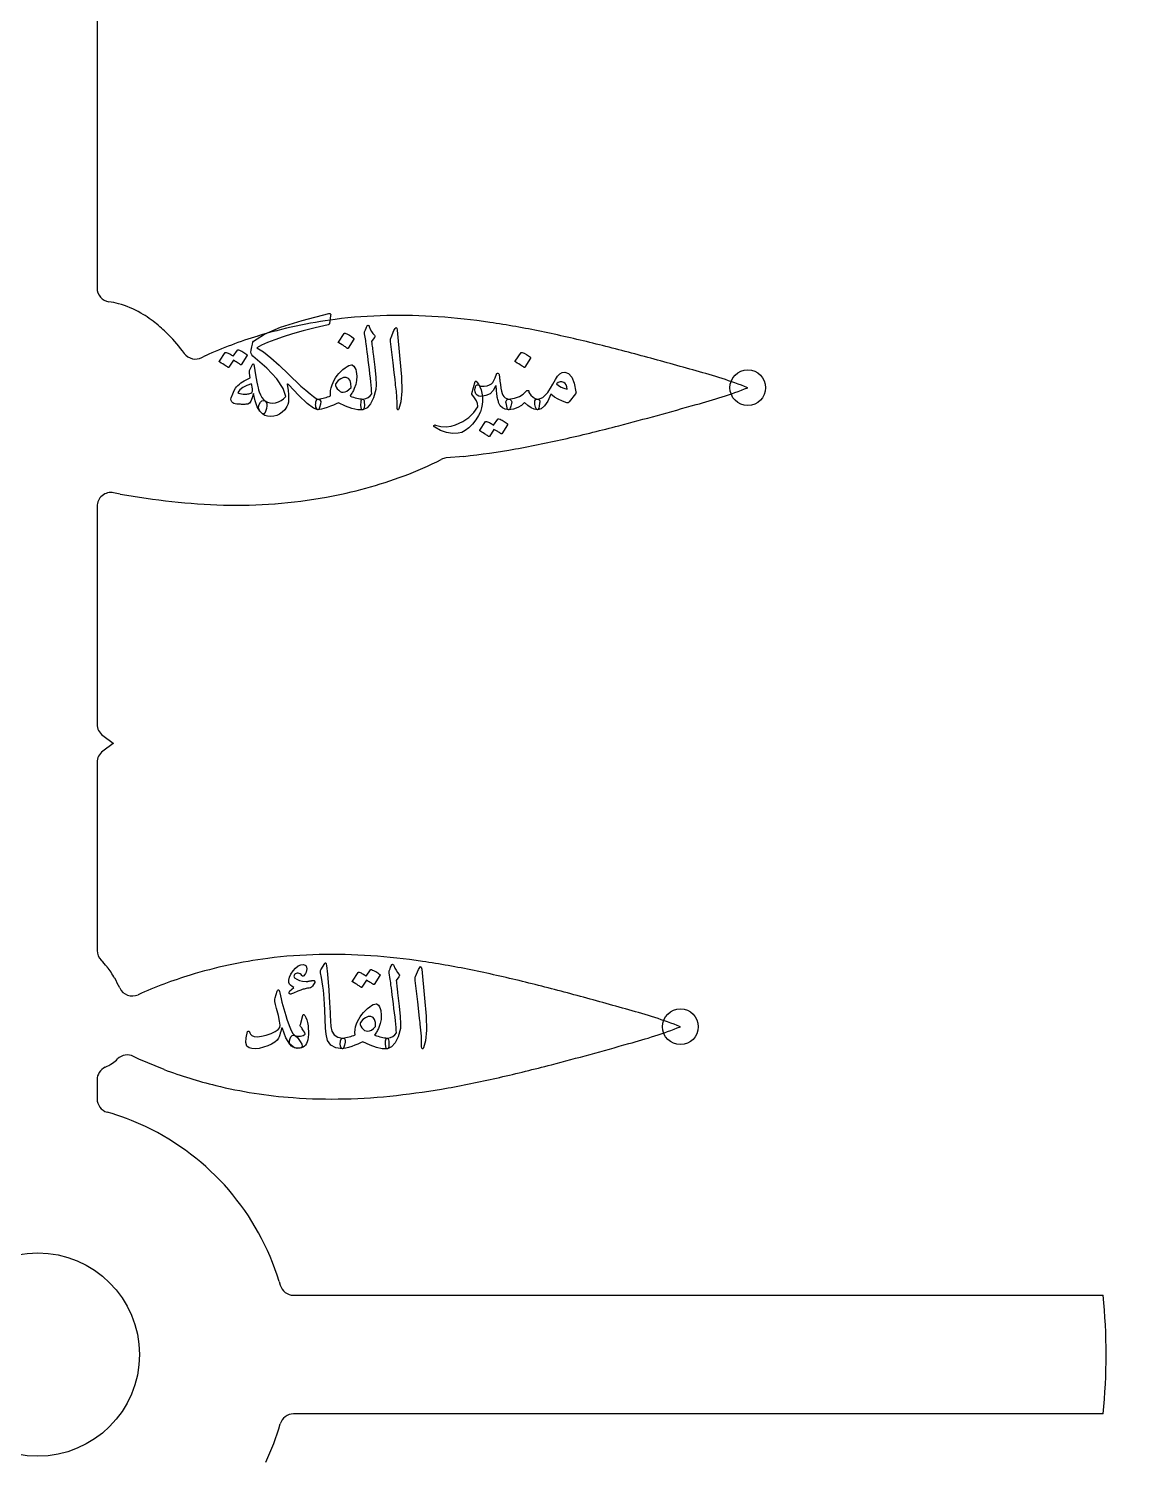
# Model space of a CAD drawing. Header units: millimetres. Extents: x -53 to 53, y -53 to 53.
# Drawn here: x -0.16 to 19.68, y -1.93 to 23.73 of the extents above; entities that cross this region are included whole.
import ezdxf

# ---------------------------------------------------------------- set-up
doc = ezdxf.new("R2010")
doc.units = ezdxf.units.MM
for name, color, linetype in [('CUT_INNER', 6, 'Continuous'), ('CUT_OUTER', 1, 'Continuous'), ('ENGRAVE', 7, 'Continuous'), ('TEXT', 5, 'Continuous')]:
    doc.layers.add(name, color=color, linetype=linetype)

msp = doc.modelspace()

# ---------------------------------------------------------------- linework, layer by layer
at = {"layer": 'CUT_INNER'}
for points in [[(1.062, 26.985), (1.062, 19.091)], [(2.938, 17.845), (3.004, 17.879)], [(7.623, 16.076), (7.311, 16.049)], [(1.477, 15.402), (1.359, 15.425)], [(1.062, 15.18), (1.062, 11.282)], [(1.163, 11.081), (1.349, 10.944), (1.353, 10.94), (1.349, 10.937), (1.163, 10.799)], [(1.062, 10.598), (1.062, 7.234)], [(2.261, 5.102), (1.808, 5.29), (1.799, 5.294), (1.716, 5.336)], [(1.062, 4.915), (1.062, 4.579)], [(4.32, 1.309), (4.339, 1.242)], [(4.579, 1.062), (19.059, 1.062), (19.065, 1.062)], [(19.065, -1.062), (19.059, -1.062), (4.579, -1.062)]]:
    msp.add_lwpolyline(points, dxfattribs=at)
msp.add_circle((0, 0), 1.82, dxfattribs=at)
for centre, radius, start, end in [((0, 15.174), 31.023, 2.0146, 87.558), ((0, 0), 50.445, 291.4982, 58.0389), ((1.312, 19.091), 0.25, 180, 261.2477), ((1.106, 17.605), 1.25, 74.2401, 82.2887), ((0.991, 17.158), 1.712, 59.9795, 74.5892), ((0.803, 16.829), 2.091, 50.4483, 60.021), ((6.375, 10.24), 8.354, 97.2524, 106.979), ((6.442, 9.704), 8.895, 91.276, 97.242), ((6.464, 8.554), 10.045, 85.9873, 91.2557), ((6.306, 6.351), 12.254, 81.6326, 85.9744), ((0.433, 16.384), 2.669, 44.3548, 50.4032), ((-0.111, 15.87), 3.418, 36.8637, 44.1463), ((6.172, 10.893), 7.67, 106.9501, 114.3913), ((5.714, 2.329), 16.319, 78.3377, 81.6286), ((4.103, -5.481), 24.293, 76.1095, 78.3417), ((-0.165, -22.783), 42.114, 74.8284, 76.1236), ((2.825, 18.068), 0.25, 216.2419, 296.9287), ((-7.021, -48.295), 68.531, 74.07583, 74.87856), ((9.741, 9.794), 8.074, 68.4746, 75.3614), ((9.738, 24.824), 8.083, 284.6349, 291.5235), ((-4.989, 75.592), 60.941, 284.62254, 285.97281), ((2.49, 46.902), 31.292, 282.8919, 284.6338), ((6.091, 29.947), 13.955, 276.3039, 280.138), ((5.104, 35.468), 19.564, 280.1379, 282.9001), ((4.963, 20.234), 4.778, 289.4566, 298.1952), ((7.333, 15.8), 0.25, 95.0978, 116.9117), ((3.685, 23.423), 8.212, 280.4125, 290.4485), ((1.312, 15.18), 0.25, 79.1669, 180), ((3.94, 29.157), 13.973, 259.8495, 263.6741), ((3.608, 26.184), 10.982, 263.6824, 268.5103), ((3.564, 24.569), 9.367, 268.5275, 274.178), ((3.617, 23.791), 8.586, 274.1994, 280.4139), ((0, 15.173), 37.926, 271.9691, 359.2045), ((0, 15.173), 31.023, 272.4594, 354.6553), ((1.312, 11.282), 0.25, 180, 233.4926), ((1.312, 10.598), 0.25, 126.5074, 180), ((1.312, 7.234), 0.25, 180, 225.2621), ((0.323, 6.218), 1.168, 38.2571, 45.8485), ((-0.04, 5.933), 1.629, 29.5693, 38.2352), ((5.17, -1.197), 8.354, 97.2524, 106.979), ((5.236, -1.733), 8.895, 91.276, 97.242), ((5.258, -2.883), 10.045, 85.9873, 91.2557), ((5.101, -5.086), 12.254, 81.6326, 85.9744), ((4.508, -9.108), 16.319, 78.3377, 81.6286), ((-0.534, 5.647), 2.2, 24.5839, 29.6987), ((4.966, -0.542), 7.668, 106.9496, 114.4042), ((2.898, -16.918), 24.293, 76.1095, 78.3417), ((1.693, 6.668), 0.25, 205.0822, 294.6953), ((-1.37, -34.22), 42.114, 74.8284, 76.1236), ((-8.226, -59.732), 68.531, 74.07583, 74.87856), ((8.536, -1.643), 8.074, 68.4746, 75.3614), ((8.533, 13.387), 8.083, 284.6349, 291.5235), ((-6.194, 64.155), 60.941, 284.62254, 285.97281), ((1.312, 4.915), 0.25, 114.2178, 180), ((0.881, 5.866), 0.794, 294.4582, 305.0336), ((0.964, 5.759), 0.659, 304.4406, 314.9642), ((1.603, 5.113), 0.25, 63.0883, 133.9053), ((1.284, 35.465), 31.292, 282.8919, 284.6338), ((5.104, 12.683), 8.096, 249.4457, 256.2903), ((3.899, 24.031), 19.564, 280.1379, 282.9001), ((5.189, 13.033), 8.457, 256.2915, 265.8049), ((5.215, 15.543), 10.97, 271.4569, 276.2954), ((4.886, 18.51), 13.955, 276.3039, 280.138), ((1.312, 4.579), 0.25, 180, 253.8281), ((5.259, 13.933), 9.359, 265.7799, 271.4396), ((0.021, 0.051), 4.458, 64.6724, 74.1022), ((0, 0), 4.513, 16.8555, 64.707), ((4.579, 1.312), 0.25, 196.1719, 270), ((8.287, 0), 10.83, 354.3741, 5.6259), ((0.051, -0.021), 4.458, 334.6724, 344.1022), ((4.579, -1.312), 0.25, 90, 163.8281)]:
    msp.add_arc(centre, radius, start, end, dxfattribs=at)
at = {"layer": 'CUT_OUTER'}
msp.add_circle((0, 0), 53.1, dxfattribs=at)
at = {"layer": 'ENGRAVE'}
for centre, radius in [((0, 15.174), 35.027), ((12.705, 17.305), 0.319), ((11.5, 5.868), 0.319)]:
    msp.add_circle(centre, radius, dxfattribs=at)
at = {"layer": 'TEXT'}
for points in [[(5.216, 18.636), (5.222, 18.635), (5.227, 18.634), (5.231, 18.632), (5.235, 18.629), (5.239, 18.624), (5.242, 18.617), (5.242, 18.608), (5.241, 18.597), (5.218, 18.451), (5.216, 18.445), (5.212, 18.439), (5.206, 18.435), (5.199, 18.432), (4.965, 18.376), (4.752, 18.321), (4.56, 18.267), (4.39, 18.215), (4.24, 18.163), (4.112, 18.113), (4.005, 18.065), (3.919, 18.018), (4.038, 17.945), (4.173, 17.842), (4.323, 17.709), (4.49, 17.546), (4.559, 17.478), (4.633, 17.408), (4.711, 17.335), (4.795, 17.26), (4.873, 17.193), (4.935, 17.145), (4.983, 17.114), (5.015, 17.102), (5.048, 17.087), (5.063, 17.057), (5.062, 17.011), (5.044, 16.949), (5.037, 16.933), (5.029, 16.921), (5.022, 16.914), (5.015, 16.911), (4.936, 16.94), (4.823, 17.024), (4.673, 17.166), (4.488, 17.364), (4.477, 17.37), (4.469, 17.372), (4.465, 17.369), (4.465, 17.362), (4.479, 17.263), (4.487, 17.177), (4.489, 17.104), (4.486, 17.045), (4.475, 17.006), (4.46, 16.971), (4.442, 16.939), (4.42, 16.911), (4.376, 16.868), (4.329, 16.834), (4.278, 16.809), (4.223, 16.795), (4.162, 16.789), (4.109, 16.794), (4.062, 16.81), (4.022, 16.837), (3.981, 16.881), (3.958, 16.924), (3.951, 16.965), (3.961, 17.005), (3.986, 17.047), (4.012, 17.071), (4.039, 17.078), (4.067, 17.068), (4.109, 17.046), (4.155, 17.034), (4.204, 17.03), (4.257, 17.036), (4.31, 17.051), (4.357, 17.074), (4.4, 17.106), (4.437, 17.146), (4.391, 17.292), (4.277, 17.462), (4.097, 17.655), (3.849, 17.872), (3.83, 17.892), (3.819, 17.916), (3.815, 17.944), (3.817, 17.975), (3.829, 18.038), (3.841, 18.085), (3.852, 18.118), (3.864, 18.136), (4.058, 18.262), (4.347, 18.386), (4.731, 18.51), (5.209, 18.633), (5.21, 18.633), (5.211, 18.634), (5.212, 18.634), (5.213, 18.634), (5.213, 18.635), (5.214, 18.635), (5.215, 18.635), (5.216, 18.636)], [(5.484, 18.276), (5.487, 18.279), (5.491, 18.28), (5.495, 18.281), (5.501, 18.28), (5.542, 18.263), (5.581, 18.243), (5.617, 18.219), (5.651, 18.191), (5.655, 18.187), (5.656, 18.183), (5.656, 18.178), (5.654, 18.174), (5.554, 18.014), (5.55, 18.01), (5.546, 18.009), (5.54, 18.011), (5.533, 18.016), (5.527, 18.02), (5.518, 18.026), (5.505, 18.035), (5.489, 18.045), (5.469, 18.058), (5.445, 18.073), (5.417, 18.09), (5.385, 18.109), (5.381, 18.112), (5.378, 18.115), (5.378, 18.118), (5.381, 18.121)], [(5.85, 18.308), (5.864, 18.342), (5.876, 18.369), (5.884, 18.39), (5.888, 18.403), (5.892, 18.411), (5.897, 18.417), (5.903, 18.421), (5.91, 18.422), (5.917, 18.421), (5.924, 18.416), (5.929, 18.41), (5.933, 18.401), (5.95, 18.355), (5.971, 18.314), (5.996, 18.278), (6.024, 18.246), (6.032, 18.236), (6.034, 18.224), (6.03, 18.212), (6.022, 18.198), (5.975, 18.132), (5.978, 18.103), (5.981, 18.074), (5.985, 18.046), (5.988, 18.018), (5.991, 17.991), (5.994, 17.964), (5.997, 17.938), (6, 17.912), (6.03, 17.674), (6.048, 17.489), (6.054, 17.355), (6.049, 17.273), (6.009, 17.124), (5.957, 17.015), (5.893, 16.944), (5.816, 16.911), (5.814, 16.911), (5.812, 16.911), (5.81, 16.911), (5.808, 16.911), (5.795, 16.923), (5.787, 16.951), (5.784, 16.993), (5.785, 17.051), (5.787, 17.072), (5.793, 17.088), (5.803, 17.098), (5.816, 17.102), (5.87, 17.113), (5.915, 17.132), (5.95, 17.16), (5.977, 17.197), (5.975, 17.241), (5.972, 17.292), (5.968, 17.348), (5.961, 17.411), (5.954, 17.479), (5.945, 17.553), (5.935, 17.632), (5.924, 17.717), (5.914, 17.801), (5.905, 17.876), (5.896, 17.943), (5.888, 18.001), (5.882, 18.05), (5.876, 18.092), (5.872, 18.125), (5.869, 18.149), (5.848, 18.27), (5.848, 18.281), (5.848, 18.292), (5.848, 18.3), (5.85, 18.308)], [(6.375, 18.329), (6.395, 18.368), (6.411, 18.382), (6.424, 18.37), (6.432, 18.333), (6.481, 17.815), (6.51, 17.497), (6.516, 17.242), (6.5, 17.052), (6.462, 16.926), (6.455, 16.916), (6.448, 16.91), (6.443, 16.91), (6.438, 16.913), (6.435, 16.92), (6.432, 16.928), (6.43, 16.938), (6.43, 16.949), (6.43, 17.041), (6.426, 17.138), (6.417, 17.241), (6.404, 17.349), (6.402, 17.378), (6.393, 17.454), (6.38, 17.578), (6.36, 17.751), (6.314, 18.134), (6.312, 18.154), (6.314, 18.173), (6.317, 18.19), (6.322, 18.206)], [(3.574, 17.98), (3.577, 17.982), (3.58, 17.984), (3.585, 17.984), (3.591, 17.984), (3.612, 17.976), (3.632, 17.968), (3.651, 17.958), (3.67, 17.948), (3.689, 17.937), (3.707, 17.925), (3.724, 17.911), (3.741, 17.897), (3.744, 17.893), (3.746, 17.888), (3.745, 17.883), (3.743, 17.878), (3.642, 17.717), (3.639, 17.715), (3.635, 17.715), (3.63, 17.717), (3.623, 17.722), (3.618, 17.726), (3.611, 17.731), (3.6, 17.738), (3.587, 17.746), (3.57, 17.756), (3.551, 17.767), (3.528, 17.781), (3.502, 17.796), (3.422, 17.671), (3.418, 17.667), (3.413, 17.666), (3.408, 17.668), (3.401, 17.673), (3.395, 17.677), (3.385, 17.683), (3.372, 17.692), (3.356, 17.703), (3.336, 17.715), (3.312, 17.73), (3.284, 17.747), (3.252, 17.766), (3.249, 17.769), (3.248, 17.772), (3.248, 17.776), (3.25, 17.779), (3.354, 17.933), (3.357, 17.936), (3.36, 17.937), (3.365, 17.938), (3.371, 17.937), (3.389, 17.932), (3.406, 17.925), (3.422, 17.917), (3.439, 17.909), (3.454, 17.899), (3.469, 17.89), (3.484, 17.879), (3.498, 17.867)], [(4.069, 17.066), (4.088, 17.045), (4.098, 17.016), (4.1, 16.978), (4.092, 16.933), (4.077, 16.881), (4.061, 16.848), (4.043, 16.834), (4.025, 16.837), (3.972, 16.888), (3.928, 16.965), (3.891, 17.069), (3.862, 17.199), (3.839, 17.122), (3.814, 17.066), (3.787, 17.029), (3.758, 17.013), (3.743, 17.01), (3.726, 17.008), (3.708, 17.007), (3.689, 17.007), (3.669, 17.007), (3.648, 17.007), (3.627, 17.008), (3.604, 17.009), (3.563, 17.012), (3.532, 17.018), (3.509, 17.024), (3.494, 17.032), (3.473, 17.055), (3.461, 17.078), (3.456, 17.101), (3.46, 17.123), (3.49, 17.197), (3.516, 17.255), (3.538, 17.297), (3.557, 17.322), (3.582, 17.346), (3.609, 17.368), (3.637, 17.39), (3.666, 17.411), (3.697, 17.43), (3.73, 17.449), (3.765, 17.467), (3.803, 17.485), (3.792, 17.567), (3.79, 17.584), (3.79, 17.599), (3.792, 17.613), (3.796, 17.624), (3.841, 17.72), (3.85, 17.731), (3.859, 17.731), (3.867, 17.718), (3.874, 17.692), (3.887, 17.611), (3.899, 17.536), (3.91, 17.468), (3.921, 17.407), (3.932, 17.353), (3.942, 17.306), (3.953, 17.266), (3.963, 17.233), (3.986, 17.178), (4.011, 17.132), (4.039, 17.095), (4.069, 17.066)], [(5.615, 17.713), (5.619, 17.713), (5.621, 17.713), (5.624, 17.712), (5.626, 17.712), (5.628, 17.712), (5.63, 17.711), (5.632, 17.71), (5.635, 17.709), (5.658, 17.69), (5.676, 17.664), (5.69, 17.631), (5.7, 17.593), (5.708, 17.513), (5.705, 17.436), (5.69, 17.362), (5.664, 17.29), (5.656, 17.273), (5.648, 17.256), (5.639, 17.239), (5.63, 17.222), (5.62, 17.205), (5.61, 17.189), (5.599, 17.172), (5.588, 17.155), (5.62, 17.144), (5.651, 17.134), (5.682, 17.125), (5.711, 17.118), (5.739, 17.111), (5.766, 17.107), (5.792, 17.104), (5.816, 17.102), (5.826, 17.099), (5.833, 17.088), (5.839, 17.072), (5.842, 17.049), (5.845, 16.99), (5.842, 16.948), (5.832, 16.922), (5.816, 16.911), (5.726, 16.912), (5.623, 16.933), (5.508, 16.973), (5.381, 17.034), (5.338, 17.014), (5.29, 16.994), (5.237, 16.974), (5.18, 16.954), (5.122, 16.935), (5.075, 16.922), (5.04, 16.914), (5.017, 16.911), (5.005, 16.914), (4.995, 16.923), (4.986, 16.938), (4.979, 16.958), (4.976, 16.97), (4.974, 16.981), (4.973, 16.993), (4.973, 17.005), (4.974, 17.016), (4.975, 17.028), (4.977, 17.039), (4.979, 17.051), (4.985, 17.072), (4.994, 17.088), (5.004, 17.098), (5.017, 17.102), (5.047, 17.107), (5.077, 17.113), (5.105, 17.119), (5.133, 17.126), (5.16, 17.133), (5.188, 17.141), (5.214, 17.148), (5.241, 17.157), (5.237, 17.204), (5.24, 17.253), (5.25, 17.305), (5.266, 17.358), (5.285, 17.4), (5.306, 17.442), (5.331, 17.482), (5.358, 17.521), (5.389, 17.558), (5.424, 17.594), (5.462, 17.629), (5.503, 17.662), (5.536, 17.685), (5.565, 17.7), (5.592, 17.71), (5.615, 17.713)], [(8.649, 17.933), (8.652, 17.936), (8.655, 17.937), (8.66, 17.938), (8.666, 17.937), (8.707, 17.921), (8.746, 17.9), (8.782, 17.876), (8.816, 17.849), (8.819, 17.844), (8.821, 17.84), (8.82, 17.836), (8.818, 17.832), (8.719, 17.671), (8.715, 17.667), (8.71, 17.666), (8.704, 17.668), (8.698, 17.673), (8.692, 17.677), (8.682, 17.683), (8.669, 17.692), (8.653, 17.703), (8.633, 17.715), (8.609, 17.73), (8.581, 17.747), (8.55, 17.766), (8.545, 17.769), (8.543, 17.772), (8.543, 17.776), (8.545, 17.779)], [(5.52, 17.489), (5.471, 17.486), (5.423, 17.467), (5.379, 17.432), (5.336, 17.381), (5.329, 17.364), (5.33, 17.343), (5.341, 17.317), (5.359, 17.288), (5.385, 17.26), (5.411, 17.24), (5.438, 17.228), (5.467, 17.224), (5.499, 17.23), (5.533, 17.245), (5.569, 17.271), (5.607, 17.307), (5.604, 17.378), (5.588, 17.432), (5.561, 17.469), (5.52, 17.489)], [(8.234, 17.565), (8.244, 17.561), (8.251, 17.555), (8.255, 17.544), (8.258, 17.531), (8.259, 17.522), (8.261, 17.509), (8.263, 17.493), (8.265, 17.473), (8.268, 17.45), (8.271, 17.423), (8.275, 17.393), (8.279, 17.36), (8.287, 17.296), (8.298, 17.244), (8.31, 17.201), (8.325, 17.169), (8.343, 17.145), (8.366, 17.125), (8.393, 17.111), (8.425, 17.102), (8.454, 17.092), (8.473, 17.075), (8.481, 17.052), (8.478, 17.021), (8.465, 16.973), (8.452, 16.939), (8.44, 16.918), (8.427, 16.911), (8.365, 16.919), (8.314, 16.943), (8.275, 16.983), (8.247, 17.038), (8.242, 17.056), (8.237, 17.075), (8.232, 17.094), (8.227, 17.116), (8.223, 17.138), (8.219, 17.162), (8.216, 17.187), (8.213, 17.214), (8.211, 17.24), (8.209, 17.263), (8.207, 17.283), (8.206, 17.301), (8.204, 17.315), (8.203, 17.326), (8.203, 17.333), (8.203, 17.337), (8.203, 17.338), (8.202, 17.34), (8.201, 17.34), (8.2, 17.34), (8.199, 17.339), (8.198, 17.337), (8.196, 17.334), (8.194, 17.33), (8.152, 17.254), (8.093, 17.198), (8.019, 17.164), (7.93, 17.15), (7.892, 17.155), (7.862, 17.17), (7.841, 17.196), (7.828, 17.233), (7.824, 17.266), (7.825, 17.295), (7.831, 17.318), (7.841, 17.337), (7.854, 17.349), (7.866, 17.356), (7.879, 17.357), (7.892, 17.351), (7.903, 17.344), (7.912, 17.339), (7.921, 17.335), (7.928, 17.334), (7.989, 17.332), (8.041, 17.339), (8.085, 17.354), (8.12, 17.377), (8.141, 17.399), (8.162, 17.435), (8.184, 17.484), (8.207, 17.546), (8.211, 17.556), (8.217, 17.562), (8.225, 17.565), (8.234, 17.565)], [(9.434, 17.584), (9.5, 17.561), (9.555, 17.494), (9.598, 17.385), (9.63, 17.233), (9.632, 17.222), (9.631, 17.212), (9.629, 17.204), (9.624, 17.197), (9.508, 17.051), (9.5, 17.042), (9.49, 17.037), (9.48, 17.035), (9.468, 17.036), (9.389, 17.063), (9.314, 17.098), (9.245, 17.139), (9.18, 17.189), (9.128, 17.067), (9.07, 16.981), (9.008, 16.929), (8.941, 16.911), (8.933, 16.914), (8.926, 16.922), (8.918, 16.936), (8.909, 16.956), (8.896, 17.004), (8.892, 17.043), (8.895, 17.072), (8.907, 17.091), (8.914, 17.096), (8.922, 17.099), (8.931, 17.101), (8.941, 17.102), (8.989, 17.11), (9.036, 17.132), (9.082, 17.169), (9.127, 17.22), (9.147, 17.25), (9.176, 17.299), (9.216, 17.366), (9.265, 17.453), (9.303, 17.51), (9.344, 17.551), (9.387, 17.576), (9.434, 17.584)], [(3.826, 17.377), (3.74, 17.346), (3.671, 17.31), (3.618, 17.268), (3.583, 17.22), (3.599, 17.21), (3.619, 17.201), (3.644, 17.195), (3.674, 17.191), (3.691, 17.19), (3.708, 17.19), (3.725, 17.19), (3.742, 17.192), (3.76, 17.194), (3.777, 17.197), (3.795, 17.202), (3.813, 17.207), (3.834, 17.221), (3.845, 17.245), (3.846, 17.278), (3.838, 17.322), (3.833, 17.342), (3.829, 17.358), (3.827, 17.369), (3.826, 17.377)], [(7.105, 16.598), (7.098, 16.603), (7.093, 16.607), (7.09, 16.612), (7.088, 16.617), (7.087, 16.622), (7.088, 16.626), (7.091, 16.63), (7.094, 16.634), (7.098, 16.637), (7.103, 16.638), (7.108, 16.638), (7.115, 16.636), (7.214, 16.614), (7.307, 16.607), (7.395, 16.615), (7.477, 16.639), (7.604, 16.699), (7.712, 16.774), (7.802, 16.863), (7.873, 16.966), (7.874, 16.968), (7.875, 16.97), (7.875, 16.971), (7.876, 16.973), (7.876, 16.974), (7.877, 16.975), (7.877, 16.976), (7.877, 16.977), (7.87, 17.02), (7.85, 17.069), (7.816, 17.125), (7.769, 17.189), (7.767, 17.192), (7.766, 17.196), (7.766, 17.199), (7.767, 17.201), (7.828, 17.417), (7.835, 17.425), (7.847, 17.42), (7.864, 17.401), (7.885, 17.368), (7.912, 17.319), (7.933, 17.265), (7.949, 17.206), (7.959, 17.142), (7.961, 17.106), (7.959, 17.061), (7.952, 17.006), (7.94, 16.943), (7.92, 16.875), (7.886, 16.805), (7.838, 16.731), (7.777, 16.655), (7.712, 16.588), (7.648, 16.538), (7.586, 16.506), (7.526, 16.49), (7.419, 16.488), (7.314, 16.506), (7.209, 16.542), (7.105, 16.598)], [(8.941, 17.102), (8.958, 17.096), (8.97, 17.091), (8.978, 17.085), (8.981, 17.078), (8.983, 17.069), (8.983, 17.057), (8.983, 17.044), (8.981, 17.028), (8.973, 16.977), (8.964, 16.941), (8.953, 16.919), (8.941, 16.911), (8.884, 16.919), (8.827, 16.944), (8.77, 16.984), (8.712, 17.04), (8.658, 16.989), (8.592, 16.95), (8.514, 16.924), (8.425, 16.911), (8.415, 16.913), (8.407, 16.919), (8.401, 16.929), (8.397, 16.943), (8.38, 17.032), (8.379, 17.042), (8.379, 17.053), (8.383, 17.064), (8.389, 17.076), (8.396, 17.086), (8.404, 17.093), (8.414, 17.099), (8.425, 17.102), (8.532, 17.118), (8.619, 17.146), (8.688, 17.187), (8.738, 17.241), (8.744, 17.249), (8.751, 17.254), (8.758, 17.257), (8.767, 17.258), (8.776, 17.257), (8.782, 17.253), (8.785, 17.248), (8.787, 17.239), (8.787, 17.231), (8.787, 17.224), (8.789, 17.219), (8.791, 17.214), (8.826, 17.171), (8.863, 17.138), (8.901, 17.115), (8.941, 17.102)], [(9.281, 17.377), (9.321, 17.344), (9.366, 17.317), (9.416, 17.295), (9.472, 17.279), (9.469, 17.321), (9.458, 17.355), (9.438, 17.381), (9.411, 17.4), (9.379, 17.41), (9.347, 17.409), (9.314, 17.398), (9.281, 17.377)], [(8.234, 16.744), (8.237, 16.747), (8.241, 16.748), (8.245, 16.749), (8.251, 16.748), (8.272, 16.741), (8.292, 16.732), (8.312, 16.723), (8.331, 16.712), (8.349, 16.701), (8.367, 16.689), (8.384, 16.676), (8.402, 16.662), (8.405, 16.657), (8.406, 16.653), (8.406, 16.648), (8.404, 16.643), (8.302, 16.482), (8.299, 16.48), (8.295, 16.48), (8.29, 16.482), (8.283, 16.486), (8.278, 16.49), (8.271, 16.495), (8.26, 16.502), (8.247, 16.511), (8.231, 16.52), (8.211, 16.532), (8.188, 16.545), (8.162, 16.56), (8.082, 16.435), (8.078, 16.432), (8.074, 16.431), (8.068, 16.433), (8.061, 16.438), (8.055, 16.442), (8.046, 16.448), (8.033, 16.457), (8.017, 16.467), (7.997, 16.48), (7.973, 16.495), (7.945, 16.512), (7.913, 16.531), (7.91, 16.534), (7.908, 16.537), (7.908, 16.54), (7.911, 16.543), (8.014, 16.698), (8.017, 16.7), (8.021, 16.702), (8.025, 16.703), (8.031, 16.702), (8.049, 16.696), (8.066, 16.689), (8.083, 16.682), (8.099, 16.673), (8.115, 16.664), (8.13, 16.654), (8.144, 16.643), (8.158, 16.632)], [(4.883, 6.566), (4.856, 6.561), (4.83, 6.556), (4.806, 6.551), (4.785, 6.547), (4.765, 6.543), (4.748, 6.538), (4.733, 6.534), (4.72, 6.53), (4.707, 6.525), (4.692, 6.519), (4.673, 6.512), (4.652, 6.504), (4.629, 6.494), (4.603, 6.483), (4.574, 6.47), (4.542, 6.456), (4.53, 6.452), (4.519, 6.452), (4.51, 6.456), (4.502, 6.465), (4.498, 6.485), (4.51, 6.51), (4.539, 6.537), (4.585, 6.568), (4.55, 6.588), (4.523, 6.609), (4.505, 6.632), (4.496, 6.657), (4.494, 6.703), (4.505, 6.754), (4.53, 6.808), (4.568, 6.866), (4.613, 6.919), (4.659, 6.955), (4.707, 6.975), (4.756, 6.979), (4.784, 6.972), (4.802, 6.957), (4.812, 6.936), (4.813, 6.907), (4.809, 6.875), (4.801, 6.846), (4.789, 6.82), (4.775, 6.797), (4.761, 6.78), (4.748, 6.773), (4.736, 6.775), (4.724, 6.786), (4.712, 6.803), (4.697, 6.815), (4.68, 6.823), (4.661, 6.826), (4.641, 6.826), (4.623, 6.822), (4.608, 6.814), (4.595, 6.801), (4.586, 6.785), (4.583, 6.771), (4.587, 6.758), (4.597, 6.746), (4.637, 6.717), (4.684, 6.696), (4.74, 6.682), (4.805, 6.676), (4.81, 6.676), (4.817, 6.677), (4.824, 6.678), (4.831, 6.679), (4.84, 6.681), (4.848, 6.683), (4.858, 6.685), (4.868, 6.687), (4.879, 6.689), (4.889, 6.691), (4.898, 6.692), (4.906, 6.694), (4.913, 6.695), (4.92, 6.696), (4.925, 6.697), (4.93, 6.697), (4.938, 6.696), (4.945, 6.694), (4.951, 6.689), (4.955, 6.682), (4.957, 6.676), (4.959, 6.67), (4.958, 6.665), (4.957, 6.659), (4.937, 6.621), (4.917, 6.593), (4.899, 6.574), (4.883, 6.566)], [(5.135, 6.998), (5.139, 7.004), (5.143, 7.008), (5.146, 7.01), (5.15, 7.01), (5.155, 7.008), (5.159, 6.999), (5.163, 6.985), (5.167, 6.966), (5.184, 6.808), (5.198, 6.662), (5.209, 6.528), (5.217, 6.405), (5.222, 6.301), (5.227, 6.207), (5.231, 6.124), (5.235, 6.052), (5.239, 5.991), (5.241, 5.94), (5.243, 5.901), (5.245, 5.872), (5.263, 5.786), (5.305, 5.723), (5.369, 5.683), (5.456, 5.665), (5.481, 5.659), (5.496, 5.644), (5.503, 5.62), (5.501, 5.589), (5.491, 5.539), (5.48, 5.503), (5.469, 5.482), (5.456, 5.474), (5.334, 5.491), (5.244, 5.539), (5.186, 5.62), (5.16, 5.733), (5.156, 5.787), (5.152, 5.841), (5.149, 5.895), (5.146, 5.949), (5.144, 6.004), (5.141, 6.059), (5.139, 6.113), (5.137, 6.168), (5.133, 6.273), (5.127, 6.367), (5.12, 6.451), (5.112, 6.525), (5.101, 6.595), (5.089, 6.67), (5.076, 6.75), (5.061, 6.835), (5.059, 6.85), (5.059, 6.864), (5.062, 6.876), (5.067, 6.888)], [(6.29, 6.871), (6.304, 6.905), (6.315, 6.933), (6.323, 6.953), (6.328, 6.966), (6.332, 6.974), (6.336, 6.98), (6.342, 6.984), (6.349, 6.985), (6.357, 6.984), (6.363, 6.98), (6.369, 6.973), (6.372, 6.964), (6.39, 6.918), (6.411, 6.878), (6.435, 6.841), (6.463, 6.809), (6.471, 6.799), (6.473, 6.788), (6.47, 6.775), (6.461, 6.761), (6.415, 6.695), (6.418, 6.666), (6.421, 6.637), (6.424, 6.609), (6.427, 6.581), (6.431, 6.554), (6.434, 6.527), (6.437, 6.501), (6.44, 6.475), (6.469, 6.238), (6.487, 6.052), (6.494, 5.918), (6.489, 5.836), (6.449, 5.688), (6.397, 5.578), (6.332, 5.507), (6.256, 5.474), (6.254, 5.474), (6.252, 5.474), (6.25, 5.474), (6.247, 5.474), (6.235, 5.486), (6.227, 5.514), (6.223, 5.556), (6.224, 5.614), (6.226, 5.636), (6.232, 5.651), (6.242, 5.661), (6.256, 5.665), (6.31, 5.676), (6.354, 5.695), (6.39, 5.723), (6.417, 5.76), (6.415, 5.804), (6.412, 5.855), (6.407, 5.911), (6.401, 5.974), (6.393, 6.042), (6.385, 6.116), (6.375, 6.196), (6.364, 6.28), (6.354, 6.364), (6.344, 6.439), (6.336, 6.506), (6.328, 6.564), (6.321, 6.614), (6.316, 6.655), (6.312, 6.688), (6.309, 6.712), (6.288, 6.833), (6.287, 6.845), (6.287, 6.855), (6.288, 6.864), (6.29, 6.871)], [(6.814, 6.892), (6.835, 6.931), (6.851, 6.945), (6.863, 6.933), (6.872, 6.896), (6.92, 6.378), (6.949, 6.06), (6.956, 5.806), (6.94, 5.615), (6.901, 5.489), (6.894, 5.479), (6.888, 5.473), (6.883, 5.473), (6.878, 5.477), (6.874, 5.483), (6.872, 5.491), (6.87, 5.501), (6.869, 5.513), (6.869, 5.604), (6.865, 5.701), (6.857, 5.804), (6.844, 5.912), (6.841, 5.941), (6.833, 6.017), (6.819, 6.142), (6.8, 6.314), (6.753, 6.697), (6.752, 6.718), (6.753, 6.736), (6.756, 6.753), (6.761, 6.769)], [(5.953, 6.886), (5.956, 6.888), (5.96, 6.89), (5.965, 6.89), (5.97, 6.89), (5.991, 6.882), (6.011, 6.873), (6.031, 6.864), (6.05, 6.854), (6.068, 6.843), (6.086, 6.83), (6.103, 6.817), (6.121, 6.803), (6.124, 6.799), (6.125, 6.794), (6.125, 6.789), (6.123, 6.784), (6.021, 6.623), (6.018, 6.621), (6.014, 6.621), (6.009, 6.623), (6.002, 6.627), (5.997, 6.631), (5.99, 6.637), (5.979, 6.644), (5.966, 6.652), (5.95, 6.662), (5.93, 6.673), (5.907, 6.686), (5.881, 6.701), (5.801, 6.577), (5.797, 6.573), (5.793, 6.572), (5.787, 6.574), (5.78, 6.579), (5.774, 6.583), (5.765, 6.589), (5.752, 6.598), (5.736, 6.608), (5.716, 6.621), (5.692, 6.636), (5.664, 6.653), (5.632, 6.672), (5.629, 6.675), (5.627, 6.678), (5.628, 6.681), (5.63, 6.684), (5.733, 6.839), (5.736, 6.842), (5.74, 6.843), (5.745, 6.844), (5.75, 6.843), (5.768, 6.837), (5.785, 6.831), (5.802, 6.823), (5.818, 6.815), (5.834, 6.805), (5.849, 6.795), (5.863, 6.785), (5.877, 6.773)], [(4.331, 6.477), (4.343, 6.422), (4.356, 6.365), (4.371, 6.308), (4.386, 6.25), (4.402, 6.19), (4.42, 6.13), (4.438, 6.067), (4.458, 6.003), (4.497, 5.889), (4.533, 5.802), (4.566, 5.745), (4.595, 5.716), (4.621, 5.698), (4.647, 5.674), (4.673, 5.642), (4.699, 5.604), (4.724, 5.556), (4.731, 5.519), (4.72, 5.495), (4.691, 5.483), (4.596, 5.492), (4.513, 5.555), (4.441, 5.67), (4.38, 5.838), (4.378, 5.841), (4.376, 5.843), (4.374, 5.844), (4.371, 5.845), (4.369, 5.844), (4.367, 5.843), (4.365, 5.841), (4.363, 5.838), (4.357, 5.811), (4.349, 5.782), (4.341, 5.752), (4.331, 5.72), (4.32, 5.69), (4.309, 5.664), (4.297, 5.644), (4.284, 5.629), (4.24, 5.59), (4.184, 5.555), (4.117, 5.525), (4.039, 5.5), (3.96, 5.481), (3.891, 5.473), (3.833, 5.476), (3.785, 5.489), (3.744, 5.523), (3.726, 5.583), (3.73, 5.669), (3.756, 5.781), (3.758, 5.785), (3.761, 5.788), (3.765, 5.789), (3.77, 5.79), (3.776, 5.789), (3.781, 5.787), (3.785, 5.784), (3.787, 5.779), (3.797, 5.756), (3.808, 5.736), (3.821, 5.721), (3.834, 5.709), (3.875, 5.694), (3.931, 5.69), (4.002, 5.698), (4.088, 5.718), (4.179, 5.747), (4.25, 5.78), (4.301, 5.817), (4.331, 5.857), (4.336, 5.898), (4.328, 5.968), (4.306, 6.068), (4.272, 6.196), (4.255, 6.263), (4.245, 6.318), (4.242, 6.36), (4.246, 6.388), (4.287, 6.503), (4.291, 6.515), (4.295, 6.523), (4.3, 6.528), (4.306, 6.53), (4.312, 6.527), (4.318, 6.517), (4.324, 6.5), (4.331, 6.477)], [(6.055, 6.276), (6.058, 6.276), (6.061, 6.276), (6.063, 6.276), (6.066, 6.275), (6.068, 6.275), (6.07, 6.274), (6.072, 6.273), (6.074, 6.272), (6.097, 6.253), (6.116, 6.227), (6.13, 6.195), (6.14, 6.156), (6.148, 6.077), (6.144, 6), (6.13, 5.925), (6.104, 5.853), (6.096, 5.836), (6.088, 5.819), (6.079, 5.802), (6.07, 5.785), (6.06, 5.769), (6.05, 5.752), (6.039, 5.735), (6.027, 5.718), (6.06, 5.707), (6.091, 5.697), (6.121, 5.688), (6.15, 5.681), (6.178, 5.675), (6.205, 5.67), (6.231, 5.667), (6.256, 5.665), (6.266, 5.662), (6.273, 5.652), (6.278, 5.635), (6.281, 5.612), (6.285, 5.553), (6.281, 5.511), (6.272, 5.485), (6.256, 5.474), (6.165, 5.475), (6.062, 5.496), (5.947, 5.536), (5.82, 5.597), (5.777, 5.577), (5.73, 5.557), (5.677, 5.537), (5.619, 5.517), (5.561, 5.498), (5.515, 5.485), (5.48, 5.477), (5.456, 5.474), (5.444, 5.477), (5.434, 5.486), (5.425, 5.501), (5.418, 5.521), (5.415, 5.533), (5.414, 5.544), (5.413, 5.556), (5.413, 5.568), (5.414, 5.579), (5.415, 5.591), (5.416, 5.603), (5.418, 5.614), (5.425, 5.636), (5.433, 5.651), (5.444, 5.661), (5.456, 5.665), (5.487, 5.67), (5.516, 5.676), (5.545, 5.683), (5.573, 5.689), (5.6, 5.696), (5.627, 5.704), (5.654, 5.712), (5.681, 5.72), (5.677, 5.767), (5.679, 5.817), (5.689, 5.868), (5.706, 5.921), (5.724, 5.963), (5.746, 6.005), (5.77, 6.045), (5.798, 6.084), (5.829, 6.121), (5.863, 6.157), (5.901, 6.192), (5.943, 6.226), (5.975, 6.248), (6.005, 6.263), (6.031, 6.273), (6.055, 6.276)], [(4.758, 5.794), (4.746, 5.815), (4.734, 5.832), (4.723, 5.848), (4.712, 5.859), (4.704, 5.87), (4.699, 5.882), (4.699, 5.895), (4.701, 5.91), (4.745, 6.071), (4.752, 6.085), (4.76, 6.089), (4.77, 6.083), (4.782, 6.067), (4.799, 6.033), (4.814, 5.991), (4.827, 5.943), (4.837, 5.887), (4.842, 5.834), (4.844, 5.781), (4.843, 5.73), (4.839, 5.68), (4.831, 5.636), (4.821, 5.598), (4.809, 5.565), (4.794, 5.538), (4.776, 5.518), (4.751, 5.502), (4.72, 5.49), (4.682, 5.483), (4.643, 5.481), (4.607, 5.488), (4.573, 5.502), (4.542, 5.523), (4.519, 5.551), (4.506, 5.582), (4.505, 5.617), (4.515, 5.656), (4.531, 5.689), (4.55, 5.709), (4.572, 5.717), (4.597, 5.713), (4.655, 5.7), (4.705, 5.698), (4.748, 5.709), (4.784, 5.733), (4.784, 5.739), (4.78, 5.751), (4.772, 5.769), (4.758, 5.794)], [(5.96, 6.052), (5.91, 6.049), (5.863, 6.03), (5.818, 5.995), (5.776, 5.944), (5.769, 5.927), (5.77, 5.906), (5.78, 5.881), (5.799, 5.851), (5.824, 5.823), (5.85, 5.803), (5.878, 5.792), (5.907, 5.788), (5.939, 5.793), (5.973, 5.808), (6.008, 5.834), (6.046, 5.87), (6.043, 5.941), (6.028, 5.995), (6, 6.032), (5.96, 6.052)]]:
    msp.add_lwpolyline(points, close=True, dxfattribs=at)

doc.saveas('drawing.dxf')
